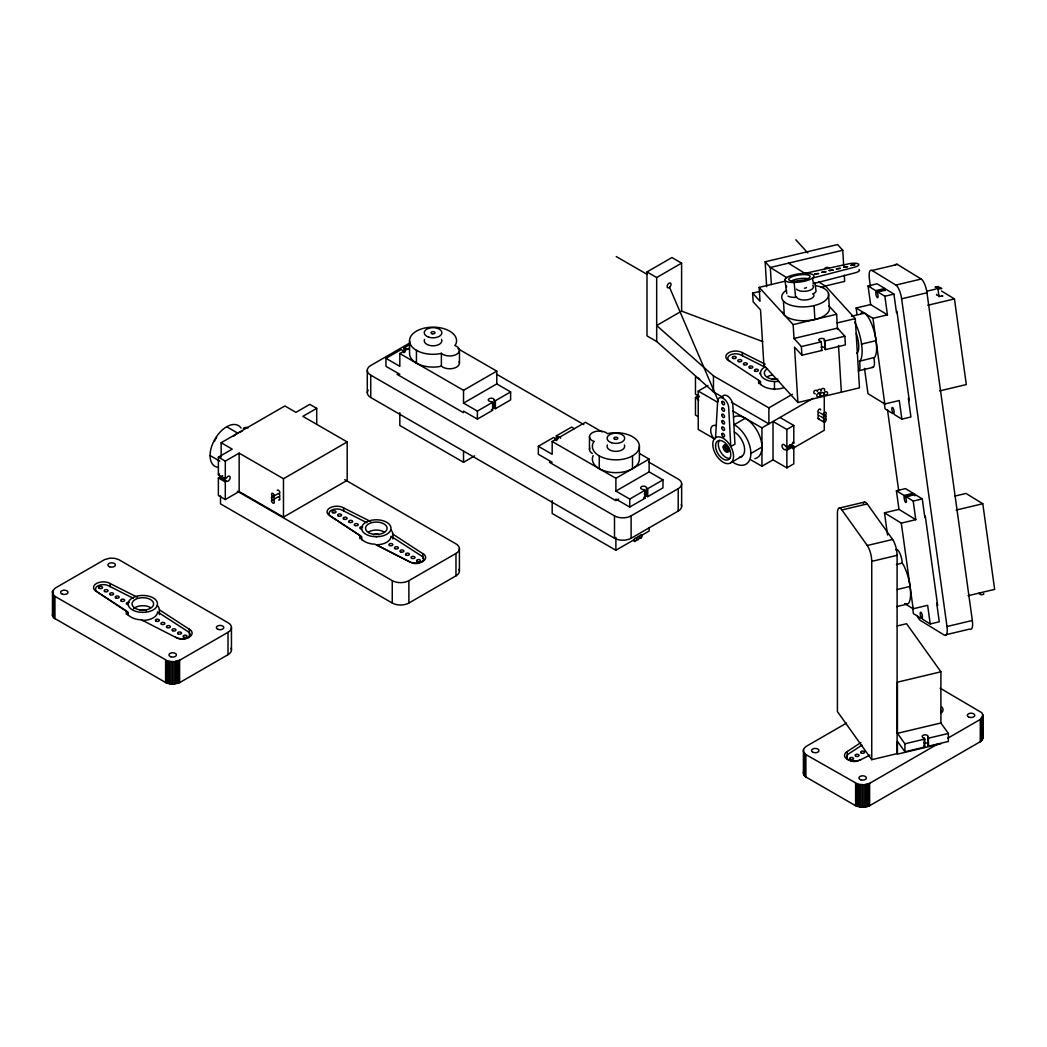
<?xml version="1.0" encoding="UTF-8"?>
<svg xmlns="http://www.w3.org/2000/svg" width="1047" height="1047" viewBox="0 0 1047 1047"><rect width="100%" height="100%" fill="white"/><g stroke="black" fill="none" stroke-linecap="round" stroke-linejoin="round"><path stroke-width="1.5" d="M937.981 289.051L940.389 287.572L935.128 287.192L938.609 286.498L936.528 288.2L941.842 288.422L937.981 289.051L939.015 296.497L942.863 296.013L941.698 295.568M939.015 296.497C941.122 294.704 935.9 296.262 936.555 294.325M715.546 437.79L717.627 401.472A7.839 4.528 60 0 1 723.163 398.279A7.839 4.528 60 0 1 728.712 407.872L730.78 446.585L734.942 444.177L732.861 405.477A7.839 4.528 60 0 0 728.045 396.355A7.839 4.528 60 0 0 721.972 397.533M52.468 591.398L52.808 594.12L55.125 596.476L168.017 661.154L174.182 661.678L179.822 660.147L228.01 632.296A11.753 6.779 0 0 0 228.01 622.703L118.664 559.569L114.79 558.339L110.092 558.13L104.674 559.569L55.125 588.152L52.468 591.398L52.468 615.61L54.156 618.149L166.643 683.089L172.611 684.136L179.6 682.631L228.01 654.689A11.753 6.779 0 0 0 231.06 648.132M846.565 723.071L805.902 746.55L803.769 748.788L803.415 751.497L805.902 754.625L858.03 784.242L864.194 784.766L869.835 783.221L937.798 743.972M803.415 772.058L803.769 774.767L805.902 777.018L855.621 805.719L861.04 807.158L865.738 806.949L869.612 805.719L981.078 741.237L982.884 737.795L982.884 715.402L981.85 712.745L940.18 688.206M982.884 715.402L980.28 719.433L947.718 738.253M399.823 374.329L385.963 366.332L385.963 358.336L399.823 366.332L399.823 353.533L463.533 390.309L463.533 403.108L496.775 383.922L510.622 391.918L510.622 399.915L495.388 408.71L494.145 407.99L494.171 399.915A2.932 1.701 0 0 0 491.226 398.213A2.932 1.701 0 0 0 488.295 399.915A2.932 1.701 0 0 0 491.226 401.603L492.613 402.31L492.613 410.306L477.38 419.101L463.533 411.105M494.145 407.99L494.171 407.911A2.932 1.701 0 0 0 492.705 406.432M552.175 462.277L538.328 454.28L538.328 446.284L552.175 454.28L552.175 441.494L615.885 478.27L615.885 491.069L649.127 471.883L662.973 479.879L662.973 487.876L647.74 496.671L646.496 495.951L646.523 487.876A2.932 1.701 0 0 0 643.578 486.174A2.932 1.701 0 0 0 640.646 487.876A2.932 1.701 0 0 0 643.578 489.564L644.965 490.271L644.965 498.267L629.731 507.062L615.885 499.066M646.496 495.951L646.523 495.872A2.932 1.701 0 0 0 644.35 494.223M52.808 612.901L52.468 615.61M877.15 291.524L884.859 296.236L887.437 314.859L870.633 304.559L868.055 285.949L875.75 290.66L875.959 292.388A2.932 0.916 76.6 0 0 876.496 296.34A2.932 0.916 76.6 0 0 877.988 297.243A2.932 0.916 76.6 0 0 877.438 293.304L877.15 291.524L886.207 289.365L893.916 294.089L896.494 312.713M884.924 290.713A2.932 0.916 76.6 0 1 885.003 290.228L884.807 288.514L877.098 283.789L868.055 285.949M904.307 497.207L904.111 495.48L896.402 490.755L898.98 509.379L915.785 519.678L913.206 501.055L905.511 496.343L905.786 498.11A2.932 0.916 76.6 0 1 906.336 502.063A2.932 0.916 76.6 0 1 904.857 501.147A2.932 0.916 76.6 0 1 904.307 497.207L911.885 495.349M897.253 625.936L906.571 623.724L940.9 671.808L940.9 722.993L948.373 733.45L948.373 741.446L928.453 746.184L927.851 737.18A2.932 1.701 0 0 0 926.268 734.955A2.932 1.701 0 0 0 922.433 735.871A2.932 1.701 0 0 0 924.017 738.096L924.828 739.051L924.828 747.048L904.909 751.785L897.436 741.328L897.436 754.128L940.9 743.776M927.786 745.255L927.851 745.176A2.932 1.701 0 0 0 927.223 743.331A2.932 1.701 0 0 0 924.03 742.951M779.95 417.465L793.796 425.462L793.796 443.064L786.873 447.056L785.643 446.349A2.932 1.701 60 0 0 782.633 444.517A2.932 1.701 60 0 0 782.633 447.907A2.932 1.701 60 0 0 785.577 449.595L792.566 445.538L793.796 446.258L793.796 463.847L786.873 467.852L773.026 459.855L761.941 466.242L750.869 459.855M792.566 445.538L792.5 445.603A2.932 1.701 60 0 1 789.988 444.543M785.551 281.093L759.167 287.375L793.155 324.622L794.006 338.469L837.469 328.13L844.85 336.231L845.374 344.882L825.455 349.619L824.355 340.183A2.932 1.361 -3.5 0 0 822.785 338.469A2.932 1.361 -3.5 0 0 818.937 339.372A2.932 1.361 -3.5 0 0 820.508 341.1L821.306 341.832L821.843 350.483L801.923 355.221L794.529 347.12L797.893 402.506L859.469 387.861L855.255 318.628L825.703 286.237L818.793 281.97M824.8 348.9L824.879 348.834A2.932 1.361 -3.5 0 0 824.251 347.368A2.932 1.361 -3.5 0 0 821.057 347.211M860.909 742.493L845.819 752.544A9.803 5.654 0 0 0 847.376 759.389A9.803 5.654 0 0 0 859.207 760.279L861.092 759.455M862.008 745.111L848.79 753.788A7.839 4.528 0 0 0 848.79 760.187M804.711 273.411L848.227 263.936A7.839 2.199 -7.9 0 1 858.278 263.936A7.839 2.199 -7.9 0 1 853.842 267.378L812.42 278.122L813.519 283.515M812.825 294.011L814.802 292.82A14.684 4.136 -7.9 0 0 815.966 290.543L814.893 282.782M979.207 593.073L978.88 593.662L980.385 593.819M980.607 593.924C979.089 595.324 984.965 594.722 983.696 593.57M221.139 457.133L221.139 442.737L284.863 405.961L295.935 412.361L309.781 404.364L316.718 408.356L316.718 424.349M409.508 343.141L370.73 365.521A11.753 6.779 0 0 0 370.73 375.127L370.73 397.507L614.497 538.25A11.753 6.779 0 0 0 631.119 538.25L678.207 511.067A11.753 6.779 0 0 0 681.257 504.51M385.963 358.336L401.197 349.528L402.441 350.248A2.932 1.701 0 0 0 404.6 351.975M403.972 352.734L403.972 347.931L409.508 344.738M316.718 408.356L302.858 416.353L347.185 441.939L347.185 480.324L283.475 517.113L239.148 491.527L225.301 499.524L218.378 495.519L218.378 477.929L225.301 481.921L226.532 481.214A2.932 1.701 -60 0 0 229.542 479.578A2.932 1.701 -60 0 0 229.542 476.189A2.932 1.701 -60 0 0 226.597 477.877L225.301 478.728L218.378 474.723L218.378 457.133L232.225 449.137L221.139 442.737M399.823 353.533L409.508 347.931M218.378 457.133L225.301 461.138L239.148 453.142L283.475 478.728L347.185 441.939M218.378 474.723L219.608 474.016M218.378 477.929L219.608 477.21L226.597 481.267M723.163 397.48L713.465 391.879L656.678 341.505L646.994 335.904L646.994 271.932L671.925 257.536L681.61 263.137L681.61 311.116L656.678 325.512L713.465 375.886L768.878 407.872L792.422 394.274M272.901 496.631L278.437 493.438M646.994 271.932L656.678 277.534L681.61 263.137M274.314 499.053L278.476 496.658M463.533 390.309L496.775 371.122L496.775 383.922M463.533 403.108L477.38 411.105L492.613 402.31M494.145 399.993L495.388 400.713L510.622 391.918M399.823 412.701L399.823 425.501L463.533 462.29L474.605 455.89M538.328 446.284L553.562 437.489L554.792 438.209A2.932 1.701 0 0 0 556.245 439.766M556.323 440.695L556.323 435.892L571.557 427.097L574.332 428.694M552.175 441.494L585.417 422.294L602.038 431.901M714.852 439.059L698.231 429.466L698.231 391.081L707.929 385.479M698.231 416.667L695.47 415.07L695.47 397.48L698.231 395.884M695.47 397.48L696.7 398.187L699.475 396.591M237.407 491.239L392.259 580.653A11.753 6.779 0 0 0 408.88 580.653L455.969 553.457A11.753 6.779 0 0 0 455.969 543.864L344.751 479.657M615.885 478.27L649.127 459.083L649.127 471.883M220.511 495.885L220.511 503.882L392.259 603.033A11.753 6.779 0 0 0 408.88 603.033L455.969 575.85A11.753 6.779 0 0 0 459.005 569.293M745.32 418.263L734.248 424.663A23.505 13.572 60 0 1 750.83 454.686A23.505 13.572 60 0 1 732.075 461.635M618.659 499.066L615.885 500.662L549.4 462.277M872.884 367.392L858.396 370.847A9.789 3.049 76.6 0 0 859.744 363.44L860.032 360.875A23.505 7.316 76.6 0 0 854.679 322.175M859.351 361.267L874.52 357.433A23.505 7.316 76.6 0 0 873.368 328.797A23.505 7.316 76.6 0 0 860.752 313.577M615.885 491.069L629.731 499.066L644.965 490.271M646.496 487.954L647.74 488.674L662.973 479.879M732.861 411.078L761.941 427.87L813.192 398.279M370.73 375.127L614.497 515.857A11.753 6.779 0 0 0 631.119 515.857L678.207 488.674A11.753 6.779 0 0 0 678.207 479.081L648.617 461.989M773.026 459.855L773.026 421.47L786.873 429.466L793.796 425.462M730.78 462.722L741.865 456.322M750.869 453.456L761.941 447.056M785.643 449.543L786.873 450.249L793.796 446.258M552.175 500.662L552.175 513.462L615.885 550.251L633.893 539.846M640.816 535.855L649.127 531.051L649.127 527.858M792.422 448.653L824.277 430.265L824.277 420.672M859.875 760.187L869.952 755.07M813.192 283.711L854.614 272.953A7.839 2.199 -7.9 0 0 859.05 269.524M441.389 353.31L439.138 353.847A23.505 13.572 0 0 1 409.639 341.924A23.505 13.572 0 0 1 435.107 327.214A23.505 13.572 0 0 1 455.759 344.254L454.83 345.549L456.61 346.335A9.789 5.654 0 0 1 456.61 354.331A9.789 5.654 0 0 1 442.75 354.331L441.389 353.31L441.389 366.097L442.75 367.131A9.789 5.654 0 0 0 454.581 368.021A9.789 5.654 0 0 0 459.136 361.66M441.389 366.097L439.138 366.633A23.505 13.572 0 0 1 409.56 353.533L409.56 340.733M766.666 286.734L765.148 261.802L837.587 244.566L842.756 250.246L843.699 265.82M842.756 250.246L770.317 267.482L765.148 261.802M797.893 402.506L763.904 365.259L760.541 309.873L753.146 301.785L752.623 293.121L760.279 291.302M870.515 287.14L869.403 279.078A11.753 3.651 76.6 0 1 872.059 270.479L897.41 264.446L921.229 279.026A11.753 3.651 76.6 0 1 926.975 292.767L972.336 620.478A11.753 3.651 76.6 0 1 969.679 629.077L945.912 634.731M824.473 286.197L844.654 281.394L844.275 275.165M821.175 287.31L825.703 286.237M872.059 270.479L895.866 285.059L921.229 279.026M875.75 290.66L884.807 288.514M875.986 292.322L885.042 290.176M884.859 296.236L893.916 294.089M857.022 314.401L856.145 308.014L870.633 304.559M926.674 291.236L936.07 288.998M793.155 324.622L836.618 314.283L837.535 329.373M895.866 285.059A11.753 3.651 76.6 0 1 901.624 298.801L926.975 292.767M851.512 316.259L864.547 313.158M837.155 322.934L855.255 318.628M856.145 308.014L872.949 318.314L887.437 314.859M927.812 305.253L954.445 298.919L966.302 384.563L939.669 390.897M794.006 338.469L801.387 346.57L821.306 341.832M824.277 340.249L824.931 340.969L844.85 336.231M861.55 344.097L876.038 340.655M864.495 368.335L867.989 393.659L884.807 403.959L899.294 400.517L901.873 419.127L910.929 416.981L908.351 398.357M896.402 490.755L905.459 488.609L913.154 493.32L913.39 494.982M839.171 508.109L864.521 502.076M841.893 509.954L867.243 503.921L892.62 539.467A11.753 3.651 76.6 0 1 897.096 555.329L897.096 753.644L871.745 759.677L837.417 711.58L837.417 513.266A11.753 3.651 76.6 0 1 841.893 509.954L867.269 545.5A11.753 3.651 76.6 0 1 871.745 561.362L871.745 759.677M904.111 495.48L913.154 493.32M905.511 496.343L914.568 494.184L922.263 498.909L924.841 517.519M913.206 501.055L922.263 498.909M887.555 534.991L884.493 512.834L898.98 509.379M955.021 496.042L965.988 493.438L982.793 503.738L994.65 589.382L968.03 595.717M884.493 512.834L901.297 523.12L915.785 519.678M956.173 510.072L982.793 503.738M867.269 545.5L892.62 539.467M871.745 561.362L897.096 555.329M896.454 564.503L902.252 563.129L903.181 564.503A23.505 7.316 76.6 0 1 910.576 592.039A23.505 7.316 76.6 0 1 904.752 603.622L913.154 608.778L927.642 605.323L930.22 623.947L939.277 621.787L936.699 603.177M897.03 589.54L910.065 586.425M896.677 606.606L906.82 604.198M917.08 615.427A11.753 3.651 76.6 0 0 920.509 620.518L944.329 635.11A11.753 3.651 76.6 0 0 946.985 626.512L972.336 620.478M940.9 671.808L897.436 682.16L897.436 733.332L904.909 743.789L904.909 751.785M897.436 733.332L940.9 722.993M904.909 743.789L924.828 739.051M927.786 737.258L928.453 738.187L948.373 733.45M403.972 347.931L405.359 348.638A2.932 1.701 0 0 1 407.898 349.489M556.323 435.892L557.711 436.599A2.932 1.701 0 0 1 560.655 438.287M142.196 620.348L142.824 620.387A14.684 8.481 0 0 0 157.508 611.906L187.845 631.498A7.839 4.528 0 0 1 187.845 637.898A7.839 4.528 0 0 1 176.76 637.898L141.371 619.811L138.531 619.615A16.687 9.632 0 0 1 126.713 612.796L126.36 611.147L94.858 590.351A9.803 5.654 0 0 1 96.416 583.506A9.803 5.654 0 0 1 108.26 582.616L137.196 597.17M924.017 746.092L924.828 747.048M681.61 311.116L762.753 341.597M765.187 364.199L740.53 351.792A9.816 5.667 0 0 0 728.699 352.695A9.816 5.667 0 0 0 727.128 359.527L760.488 381.461L760.488 384.655M370.69 521.537L341.754 506.97A9.803 5.654 0 0 0 329.923 507.874A9.803 5.654 0 0 0 328.365 514.705L359.867 535.514L360.22 537.163A16.687 9.632 0 0 0 372.025 543.969L374.878 544.178L410.921 562.357A9.803 5.654 0 0 0 422.766 561.454A9.803 5.654 0 0 0 424.31 554.622L392.9 534.166L392.442 532.177A16.687 9.632 0 0 0 390.78 529.847M175.543 637.165L177.414 637.989A9.803 5.654 0 0 0 189.258 637.086A9.803 5.654 0 0 0 190.816 630.255L159.393 609.812L158.948 607.81A16.687 9.632 0 0 0 157.286 605.48M765.645 367.536L741.158 355.103A7.839 4.528 0 0 0 730.073 355.103A7.839 4.528 0 0 0 730.073 361.503M366.856 522.715L342.382 510.282A7.839 4.528 0 0 0 331.297 510.295A7.839 4.528 0 0 0 331.297 516.681L361.712 536.64L361.712 539.833M410.267 562.252L376.318 544.754A14.684 8.481 0 0 0 391.015 536.273L421.339 555.852A7.839 4.528 0 0 1 421.339 562.252M133.362 598.361L108.875 585.927A7.839 4.528 0 0 0 97.803 585.927A7.839 4.528 0 0 0 97.803 592.327L128.218 612.273L128.218 615.479M616.251 256.554L647.098 274.366M820.626 413.199L824.774 415.607A1.963 1.126 -60 0 0 825.991 412.479A1.963 1.126 -60 0 0 823.583 413.905A1.963 1.126 -60 0 0 824.814 415.58M820.665 416.379L824.814 418.774A1.963 1.126 -60 0 0 825.991 415.685A1.963 1.126 -60 0 0 823.583 417.112A1.963 1.126 -60 0 0 824.814 418.774M818.335 418.865L823.871 422.072M699.618 379.093L695.47 376.684L695.47 394.287L696.7 394.994A2.932 1.701 60 0 1 698.768 395.478M731.473 402.27L768.878 423.865L768.878 407.872M792.566 442.344L793.796 443.064M698.231 391.081L717.627 402.27M457.984 348.73L496.775 371.122M639.429 453.482L649.127 459.083M496.448 374.132L583.807 424.572M491.383 409.586L492.613 410.306M643.735 497.547L644.965 498.267M397.049 374.329L463.533 412.701M226.689 426.744L237.761 433.144M210.067 455.537L219.765 461.138M941.515 291.001L954.445 298.919M901.873 419.127L894.164 414.416L893.968 412.688A2.932 0.916 76.6 0 0 893.418 408.736A2.932 0.916 76.6 0 0 891.939 407.833A2.932 0.916 76.6 0 0 892.476 411.785L892.764 413.552L885.055 408.84L884.205 402.624M930.22 623.947L922.512 619.222L922.289 617.56A2.932 0.916 76.6 0 0 921.766 613.555A2.932 0.916 76.6 0 0 920.287 612.639A2.932 0.916 76.6 0 0 920.837 616.591L921.111 618.371L913.416 613.647L912.552 607.443M788.43 263.163L804.999 273.424M786.886 277.73L770.317 267.482L771.364 284.614M219.608 477.21L219.674 477.275A2.932 1.701 -60 0 0 222.618 475.574M795.812 239.776L807.839 252.955M828.74 305.645L836.618 314.283M821.175 349.763L821.843 350.483M752.623 293.121L760.004 301.222L759.167 287.375M818.388 392.612L820.364 394.771M696.7 398.187L696.765 398.331A2.932 1.701 60 0 0 698.768 400.111M669.53 287.323A2.748 1.584 -60 0 0 670.499 283.056A2.748 1.584 -60 0 0 667.227 285.831A2.748 1.584 -60 0 0 669.53 287.323L718.334 401.053M856.302 333.522L856.511 334.072A14.684 4.568 76.6 0 1 856.603 353.232M873.839 357.825L874.232 359.998A9.789 3.049 76.6 0 1 872.02 367.157M901.624 298.801L946.985 626.512M896.939 311.273L909.306 400.648M925.286 516.092L937.654 605.467M914.568 494.184L914.79 495.846M887.503 409.835L898.666 490.546M872.949 318.314L884.807 403.959M901.297 523.12L913.154 608.778M794.136 282.468L795.602 297.4A14.684 4.136 -7.9 0 1 787.907 296.065M784.949 280.23L786.794 293.631M982.767 736.879L982.884 737.795M902.252 563.129L902.069 561.087A9.789 3.049 76.6 0 0 895.695 549.806M838.516 345.471L841.356 392.167M828.465 293.409L829.316 307.255A23.505 10.941 -3.5 0 1 808.965 320.461A23.505 10.941 -3.5 0 1 782.737 312.215M824.931 340.969L825.455 349.619M814.056 305.606L814.893 319.453M801.387 346.57L801.923 355.221M783.457 301.065L784.295 314.911M982.767 714.486L982.767 738.698M982.426 717.195L982.426 739.588M981.85 718.046L981.85 740.438M981.078 718.844L981.078 741.237M980.28 719.433L980.28 741.826M928.453 738.187L928.453 746.184M924.161 738.109L924.161 746.105M869.612 783.326L869.612 805.719M868.591 783.784L868.591 806.177M867.217 784.242L867.217 806.622M865.738 784.569L865.738 806.949M864.194 784.766L864.194 807.158M862.623 784.831L862.623 807.224M861.04 784.766L861.04 807.158M859.508 784.569L859.508 806.949M858.03 784.242L858.03 806.622M856.655 783.784L856.655 806.177M855.621 783.326L855.621 805.719M847.259 751.458L847.259 757.858M824.277 395.085L824.277 412.675M805.902 754.625L805.902 777.018M805.104 754.023L805.104 776.416M804.332 753.238L804.332 775.631M803.769 752.387L803.769 774.767M803.415 749.678L803.415 773.877M786.873 429.466L786.873 447.056M786.873 450.249L786.873 467.852M774.466 381.527L774.466 389.523M761.941 427.87L761.941 466.242M758.63 383.542L758.63 380.336L759.01 381.972A16.66 9.619 0 0 0 783.444 387.822M742.415 352.63L742.415 355.823M713.465 375.886L713.465 391.879M681.649 483.871L681.649 506.264M678.207 488.674L678.207 511.067M656.678 277.534L656.678 341.505M647.74 488.674L647.74 496.671M639.39 446.284L639.39 459.083A23.505 13.572 0 0 1 612.809 472.537A23.505 13.572 0 0 1 593.178 455.576M632.506 455.89L632.506 468.676M631.119 515.857L631.119 538.25M629.731 499.066L629.731 507.062M615.885 537.451L615.885 550.251M614.497 515.857L614.497 538.25M599.264 455.89L599.264 468.676M589.474 436.691L589.474 449.49M557.567 436.612L557.567 439.805M495.388 400.713L495.388 408.71M477.38 411.105L477.38 419.101M463.533 451.087L463.533 462.29M459.476 350.339L459.476 363.126M459.411 548.667L459.411 571.047M455.969 553.457L455.969 575.85M422.87 553.523L422.87 558.326M416.444 350.339L416.444 363.126M408.88 580.653L408.88 603.033M405.215 348.651L405.215 351.844M392.9 534.166L392.9 538.969M392.259 580.653L392.259 603.033M367.288 370.324L367.288 392.717M359.867 535.514L359.867 538.708M343.638 507.808L343.638 511.001M283.475 478.728L283.475 517.113M239.148 453.142L239.148 491.527M231.452 627.493L231.452 649.886M228.01 632.296L228.01 654.689M225.301 461.138L225.301 478.728M225.301 481.921L225.301 499.524M189.376 629.168L189.376 635.568M179.6 660.238L179.6 682.631M178.579 660.709L178.579 683.089M177.205 661.154L177.205 683.547M175.726 661.482L175.726 683.874M174.182 661.678L174.182 684.071M172.611 661.743L172.611 684.136M171.041 661.678L171.041 684.071M169.496 661.482L169.496 683.874M168.017 661.154L168.017 683.547M166.643 660.709L166.643 683.089M165.609 660.238L165.609 682.631M159.393 609.812L159.393 614.602M126.36 611.147L126.36 614.353M110.144 583.441L110.144 586.634M54.954 596.358L54.954 618.738M54.156 595.756L54.156 618.149M53.384 594.971L53.384 617.35M52.808 590.508L52.808 616.5M824.211 269.668A2.748 2.277 -42.4 0 1 829.106 268.647M815.665 285.595A23.505 10.941 -3.5 0 1 825.455 300.45A23.505 10.941 -3.5 0 1 792.042 305.593A23.505 10.941 -3.5 0 1 786.637 290.058M786.611 287.205A9.789 4.554 -3.5 0 1 786.624 286.014M813.336 293.958A8.808 4.096 -3.5 0 1 807.42 299.756A8.808 4.096 -3.5 0 1 796.453 296.825M806.465 287.506A1.963 0.916 -3.5 0 1 804.397 288.161M812.812 285.294A8.808 4.096 -3.5 0 1 807.983 290.883A8.808 4.096 -3.5 0 1 796.505 289.181M824.473 390.675A1.963 1.623 -42.4 0 0 822.942 388.437A1.963 1.623 -42.4 0 0 821.123 391.094A1.963 1.623 -42.4 0 0 819.317 389.301A1.963 1.623 -42.4 0 0 817.406 391.526A1.963 1.623 -42.4 0 0 815.626 390.23A1.963 1.623 -42.4 0 0 813.794 392.141A1.963 1.623 -42.4 0 0 815.26 393.777M820.233 392.337A1.963 1.623 -42.4 0 1 819.343 392.795M863.369 503.28A11.753 3.651 76.6 0 1 867.243 503.921M895.172 265.179A11.753 3.651 76.6 0 1 895.512 264.655M895.918 264.302A11.753 3.651 76.6 0 1 897.41 264.446M370.73 397.507A11.753 6.779 0 0 1 368.191 390.112M492.98 406.419A3.521 2.042 0 0 1 492.627 407.964M644.415 493.464A3.521 2.042 0 0 1 644.415 496.343M941.737 706.961A9.803 5.667 0 0 1 941.737 712.627M778.889 381.291A14.684 8.481 0 0 1 775.094 381.579L771.286 381.291A14.684 8.481 0 0 1 760.907 375.297L760.397 373.098A14.684 8.481 0 0 1 764.703 367.104M760.554 374.303A1.963 1.126 0 0 1 760.554 372.693M777.882 379.106A10.771 6.217 0 0 1 765.763 376.2A10.771 6.217 0 0 1 767.477 368.701M767.477 376.698A10.771 6.217 0 0 1 772.306 375.088M772.32 379.498A3.913 2.264 0 0 1 776.102 378.909M441.572 339.424A8.808 5.091 0 0 1 433.065 345.824A8.808 5.091 0 0 1 424.545 339.424M791.624 280.805A10.771 3.023 -7.9 0 1 808.559 278.764M796.073 282.271A3.913 1.099 -7.9 0 1 799.528 280.609A3.913 1.099 -7.9 0 1 803.795 281.054M734.248 431.861A14.684 8.481 60 0 1 741.59 439.622L743.239 443.051A14.684 8.481 60 0 1 743.239 455.052L741.59 456.584A14.684 8.481 60 0 1 739.444 457.251M729.746 458.468A10.771 6.217 60 0 1 720.545 451.767A10.771 6.217 60 0 1 719.341 440.447M729.275 451.244A3.913 2.264 60 0 1 725.362 448.993A3.913 2.264 60 0 1 725.362 444.465M217.161 467.171A23.505 13.572 -60 0 1 215.46 438.274A23.505 13.572 -60 0 1 241.085 428.04M233.468 436.285A23.505 13.572 -60 0 1 242.066 431.312M243.31 428.354A9.789 5.654 -60 0 1 248.204 427.87M214.36 441.468A8.808 5.091 -60 0 1 216.637 437.515M277.246 490.362A1.963 1.126 60 0 1 279.418 491.252A1.963 1.126 60 0 1 279.169 493.634M278.515 499.877A1.963 1.126 60 0 0 279.876 499.249A1.963 1.126 60 0 0 278.829 496.906A1.963 1.126 60 0 0 279.837 495.82A1.963 1.126 60 0 0 278.79 493.687M733.567 417.112A23.505 13.572 60 0 1 758.054 432.476A23.505 13.572 60 0 1 754.861 458.691M714.159 439.19A9.789 5.654 60 0 1 710.756 429.257A9.789 5.654 60 0 1 715.834 425.501M728.516 447.75A1.963 1.126 60 0 1 727.443 449.516A1.963 1.126 60 0 1 726.016 446.559A1.963 1.126 60 0 1 728.306 447.291M820.639 409.966A1.963 1.126 -60 0 0 819.251 409.194A1.963 1.126 -60 0 0 817.877 411.589A1.963 1.126 -60 0 0 819.238 412.4A1.963 1.126 -60 0 0 817.877 414.821A1.963 1.126 -60 0 0 819.278 415.58A1.963 1.126 -60 0 0 817.916 417.989A1.963 1.126 -60 0 0 819.317 418.761M361.778 529.01A1.963 1.126 0 0 1 359.88 527.583A1.963 1.126 0 0 1 362.746 526.903M419.716 562.972A7.839 4.528 0 0 1 411.89 562.972M373.543 534.677A3.913 2.264 0 0 1 379.093 534.677M368.701 531.876A10.771 6.217 0 0 1 383.935 531.876M940.821 710.232A7.839 4.528 0 0 1 940.834 712.575M858.252 760.907A7.839 4.528 0 0 1 850.413 760.907M592.34 453.482A9.789 5.654 0 0 1 589.801 448.024M624.392 444.975A8.808 5.091 0 0 1 615.885 451.375A8.808 5.091 0 0 1 607.365 444.975M128.284 604.643A1.963 1.126 0 0 1 126.386 603.229A1.963 1.126 0 0 1 129.252 602.535M140.049 610.309A3.913 2.264 0 0 1 146.214 610.781M133.493 608.804A10.771 6.217 0 0 1 150.441 607.509M814.71 274L818.558 273.542L814.71 274M821.947 272.285L825.808 271.814L821.947 272.285M829.198 270.558L833.046 270.087L829.198 270.558M836.435 268.83L840.283 268.372L836.435 268.83M843.686 267.103L847.533 266.645L843.686 267.103M850.923 265.388L854.771 264.917L850.923 265.388M594.107 441.481L593.178 442.776A23.505 13.572 0 0 0 613.83 459.803A23.505 13.572 0 0 0 639.298 445.106A23.505 13.572 0 0 0 609.799 433.183L607.548 433.72L606.187 432.699A9.789 5.654 0 0 0 592.34 432.699A9.789 5.654 0 0 0 592.34 440.695L594.107 441.481M715.821 437.528L714.172 439.059A14.684 8.481 60 0 0 716.842 456.126A14.684 8.481 60 0 0 730.505 462.983L732.167 461.452A14.684 8.481 60 0 0 732.167 449.451L730.505 446.009A14.684 8.481 60 0 0 715.821 437.528M812.747 277.926L810.771 279.104A14.684 4.136 -7.9 0 1 797.186 282.337L793.534 282.494A14.684 4.136 -7.9 0 1 785.446 278.541A14.684 4.136 -7.9 0 1 801.662 273.542L805.313 273.385A14.684 4.136 -7.9 0 1 812.747 277.926M376.318 536.758L372.523 536.47A14.684 8.481 0 0 1 365.063 522.819A14.684 8.481 0 0 1 389.628 524.691A14.684 8.481 0 0 1 376.318 536.758M142.824 612.39L139.029 612.102A14.684 8.481 0 0 1 131.569 598.465A14.684 8.481 0 0 1 156.134 600.324A14.684 8.481 0 0 1 142.824 612.39M721.776 408.67A1.963 1.126 60 0 0 723.857 411.262A1.963 1.126 60 0 0 723.857 408.487A1.963 1.126 60 0 0 721.776 408.67M825.926 395.177A1.963 1.623 -42.4 0 0 827.3 392.193A1.963 1.623 -42.4 0 0 824.159 392.978A1.963 1.623 -42.4 0 0 825.926 395.177M818.689 396.944A1.963 1.623 -42.4 0 0 820.05 393.973A1.963 1.623 -42.4 0 0 816.922 394.758A1.963 1.623 -42.4 0 0 818.689 396.944M822.301 396.041A1.963 1.623 -42.4 0 0 823.675 393.057A1.963 1.623 -42.4 0 0 820.534 393.842A1.963 1.623 -42.4 0 0 822.301 396.041M62.414 594.186A3.717 2.146 0 0 0 68.003 592.327A3.717 2.146 0 0 0 62.414 590.469A3.717 2.146 0 0 0 62.414 594.186M109.804 566.833A3.717 2.146 0 0 0 115.392 564.961A3.717 2.146 0 0 0 109.804 563.103A3.717 2.146 0 0 0 109.804 566.833M218.221 629.417A3.717 2.146 0 0 0 223.796 627.559A3.717 2.146 0 0 0 218.221 625.7A3.717 2.146 0 0 0 218.221 629.417M170.831 656.77A3.717 2.146 0 0 0 176.42 654.912A3.717 2.146 0 0 0 170.831 653.053A3.717 2.146 0 0 0 170.831 656.77M860.791 779.806A3.717 2.146 0 0 0 866.366 777.947A3.717 2.146 0 0 0 860.791 776.089A3.717 2.146 0 0 0 860.791 779.806M812.616 752.099A3.717 2.146 0 0 0 818.846 751.144A3.717 2.146 0 0 0 814.291 748.513A3.717 2.146 0 0 0 812.616 752.099M968.41 716.868A3.717 2.146 0 0 0 974.639 715.899A3.717 2.146 0 0 0 970.085 713.269A3.717 2.146 0 0 0 968.41 716.868M749.874 368.073A1.963 1.126 0 0 0 752.819 367.104A1.963 1.126 0 0 0 749.874 366.123A1.963 1.126 0 0 0 749.874 368.073M738.789 361.686A1.963 1.126 0 0 0 741.734 360.705A1.963 1.126 0 0 0 738.789 359.723A1.963 1.126 0 0 0 738.789 361.686M755.005 371.096A1.963 1.126 0 0 0 758.29 370.586A1.963 1.126 0 0 0 755.882 369.211A1.963 1.126 0 0 0 755.005 371.096M743.933 364.696A1.963 1.126 0 0 0 747.205 364.199A1.963 1.126 0 0 0 744.81 362.812A1.963 1.126 0 0 0 743.933 364.696M733.253 358.48A1.963 1.126 0 0 0 736.198 357.498A1.963 1.126 0 0 0 733.253 356.53A1.963 1.126 0 0 0 733.253 358.48M432.084 333.718A1.963 1.126 0 0 0 435.015 332.737A1.963 1.126 0 0 0 432.084 331.755A1.963 1.126 0 0 0 432.084 333.718M428.655 337.147A8.808 5.091 0 0 0 441.873 332.737A8.808 5.091 0 0 0 428.655 328.339A8.808 5.091 0 0 0 428.655 337.147M792.723 281.172A10.771 3.023 -7.9 0 0 809.972 277.062A10.771 3.023 -7.9 0 0 795.576 275.583A10.771 3.023 -7.9 0 0 792.723 281.172M721.776 421.47A1.963 1.126 60 0 0 723.857 424.048A1.963 1.126 60 0 0 723.857 421.287A1.963 1.126 60 0 0 721.776 421.47M721.776 415.07A1.963 1.126 60 0 0 723.857 417.661A1.963 1.126 60 0 0 723.857 414.887A1.963 1.126 60 0 0 721.776 415.07M721.776 402.27A1.963 1.126 60 0 0 723.857 404.862A1.963 1.126 60 0 0 723.857 402.087A1.963 1.126 60 0 0 721.776 402.27M721.776 427.87A1.963 1.126 60 0 0 723.857 430.448A1.963 1.126 60 0 0 723.857 427.673A1.963 1.126 60 0 0 721.776 427.87M721.776 434.256A1.963 1.126 60 0 0 723.857 436.848A1.963 1.126 60 0 0 723.857 434.073A1.963 1.126 60 0 0 721.776 434.256M715.546 445.852A10.771 6.217 60 0 0 726.971 460.078A10.771 6.217 60 0 0 726.971 444.831A10.771 6.217 60 0 0 715.546 445.852M723.163 447.056A3.913 2.264 60 0 0 727.325 452.225A3.913 2.264 60 0 0 727.325 446.689A3.913 2.264 60 0 0 723.163 447.056M271.526 494.263A1.963 1.126 60 0 0 273.62 496.828A1.963 1.126 60 0 0 273.594 494.04A1.963 1.126 60 0 0 271.526 494.263M271.566 500.688A1.963 1.126 60 0 0 273.66 503.254A1.963 1.126 60 0 0 273.633 500.453A1.963 1.126 60 0 0 271.566 500.688M271.526 497.469A1.963 1.126 60 0 0 273.62 500.021A1.963 1.126 60 0 0 273.594 497.233A1.963 1.126 60 0 0 271.526 497.469M824.853 421.954A1.963 1.126 -60 0 0 826.031 418.865A1.963 1.126 -60 0 0 823.623 420.279A1.963 1.126 -60 0 0 824.853 421.954M332.684 512.69A1.963 1.126 0 0 0 335.956 512.179A1.963 1.126 0 0 0 333.561 510.792A1.963 1.126 0 0 0 332.684 512.69M417.19 561.454A1.963 1.126 0 0 0 420.462 560.943A1.963 1.126 0 0 0 418.067 559.569A1.963 1.126 0 0 0 417.19 561.454M343.769 519.09A1.963 1.126 0 0 0 347.041 518.579A1.963 1.126 0 0 0 344.646 517.192A1.963 1.126 0 0 0 343.769 519.09M406.105 555.054A1.963 1.126 0 0 0 409.377 554.557A1.963 1.126 0 0 0 406.982 553.169A1.963 1.126 0 0 0 406.105 555.054M400.569 551.861A1.963 1.126 0 0 0 403.841 551.35A1.963 1.126 0 0 0 401.446 549.976A1.963 1.126 0 0 0 400.569 551.861M411.641 558.26A1.963 1.126 0 0 0 414.926 557.75A1.963 1.126 0 0 0 412.518 556.363A1.963 1.126 0 0 0 411.641 558.26M354.841 525.476A1.963 1.126 0 0 0 358.126 524.966A1.963 1.126 0 0 0 355.731 523.592A1.963 1.126 0 0 0 354.841 525.476M349.305 522.283A1.963 1.126 0 0 0 352.577 521.772A1.963 1.126 0 0 0 350.182 520.385A1.963 1.126 0 0 0 349.305 522.283M338.22 515.883A1.963 1.126 0 0 0 341.505 515.373A1.963 1.126 0 0 0 339.097 513.998A1.963 1.126 0 0 0 338.22 515.883M395.02 548.667A1.963 1.126 0 0 0 398.305 548.157A1.963 1.126 0 0 0 395.897 546.77A1.963 1.126 0 0 0 395.02 548.667M368.701 532.674A10.771 6.217 0 0 0 386.723 529.887A10.771 6.217 0 0 0 373.53 522.27A10.771 6.217 0 0 0 368.701 532.674M389.484 545.461A1.963 1.126 0 0 0 392.756 544.963A1.963 1.126 0 0 0 390.361 543.576A1.963 1.126 0 0 0 389.484 545.461M850.177 759.389A1.963 1.126 0 0 0 853.449 758.879A1.963 1.126 0 0 0 851.054 757.491A1.963 1.126 0 0 0 850.177 759.389M861.249 752.989A1.963 1.126 0 0 0 864.534 752.479A1.963 1.126 0 0 0 862.126 751.105A1.963 1.126 0 0 0 861.249 752.989M855.713 756.196A1.963 1.126 0 0 0 858.985 755.685A1.963 1.126 0 0 0 856.59 754.298A1.963 1.126 0 0 0 855.713 756.196M614.903 439.269A1.963 1.126 0 0 0 617.848 438.287A1.963 1.126 0 0 0 614.903 437.319A1.963 1.126 0 0 0 614.903 439.269M611.474 442.698A8.808 5.091 0 0 0 624.693 438.287A8.808 5.091 0 0 0 611.474 433.89A8.808 5.091 0 0 0 611.474 442.698M640.816 538.053A1.963 1.126 -60 0 0 641.981 534.965A1.963 1.126 -60 0 0 639.586 536.391A1.963 1.126 -60 0 0 640.816 538.053M635.28 541.299A1.963 1.126 -60 0 0 636.445 538.21A1.963 1.126 -60 0 0 634.05 539.637A1.963 1.126 -60 0 0 635.28 541.299M638.042 539.65A1.963 1.126 -60 0 0 639.22 536.561A1.963 1.126 -60 0 0 636.812 537.988A1.963 1.126 -60 0 0 638.042 539.65M99.19 588.322A1.963 1.126 0 0 0 102.462 587.812A1.963 1.126 0 0 0 100.067 586.438A1.963 1.126 0 0 0 99.19 588.322M183.696 637.1A1.963 1.126 0 0 0 186.968 636.589A1.963 1.126 0 0 0 184.573 635.202A1.963 1.126 0 0 0 183.696 637.1M110.262 594.722A1.963 1.126 0 0 0 113.547 594.212A1.963 1.126 0 0 0 111.152 592.824A1.963 1.126 0 0 0 110.262 594.722M172.611 630.7A1.963 1.126 0 0 0 175.883 630.189A1.963 1.126 0 0 0 173.488 628.802A1.963 1.126 0 0 0 172.611 630.7M167.062 627.506A1.963 1.126 0 0 0 170.347 626.996A1.963 1.126 0 0 0 167.939 625.609A1.963 1.126 0 0 0 167.062 627.506M178.147 633.893A1.963 1.126 0 0 0 181.432 633.383A1.963 1.126 0 0 0 179.024 632.008A1.963 1.126 0 0 0 178.147 633.893M121.347 601.122A1.963 1.126 0 0 0 124.632 600.612A1.963 1.126 0 0 0 122.224 599.224A1.963 1.126 0 0 0 121.347 601.122M115.811 597.916A1.963 1.126 0 0 0 119.083 597.418A1.963 1.126 0 0 0 116.688 596.031A1.963 1.126 0 0 0 115.811 597.916M104.726 591.529A1.963 1.126 0 0 0 107.998 591.018A1.963 1.126 0 0 0 105.603 589.631A1.963 1.126 0 0 0 104.726 591.529M161.526 624.3A1.963 1.126 0 0 0 164.798 623.79A1.963 1.126 0 0 0 162.403 622.415A1.963 1.126 0 0 0 161.526 624.3M135.207 608.307A10.771 6.217 0 0 0 153.228 605.519A10.771 6.217 0 0 0 140.036 597.902A10.771 6.217 0 0 0 135.207 608.307M155.99 621.107A1.963 1.126 0 0 0 159.262 620.596A1.963 1.126 0 0 0 156.867 619.209A1.963 1.126 0 0 0 155.99 621.107"/></g></svg>
